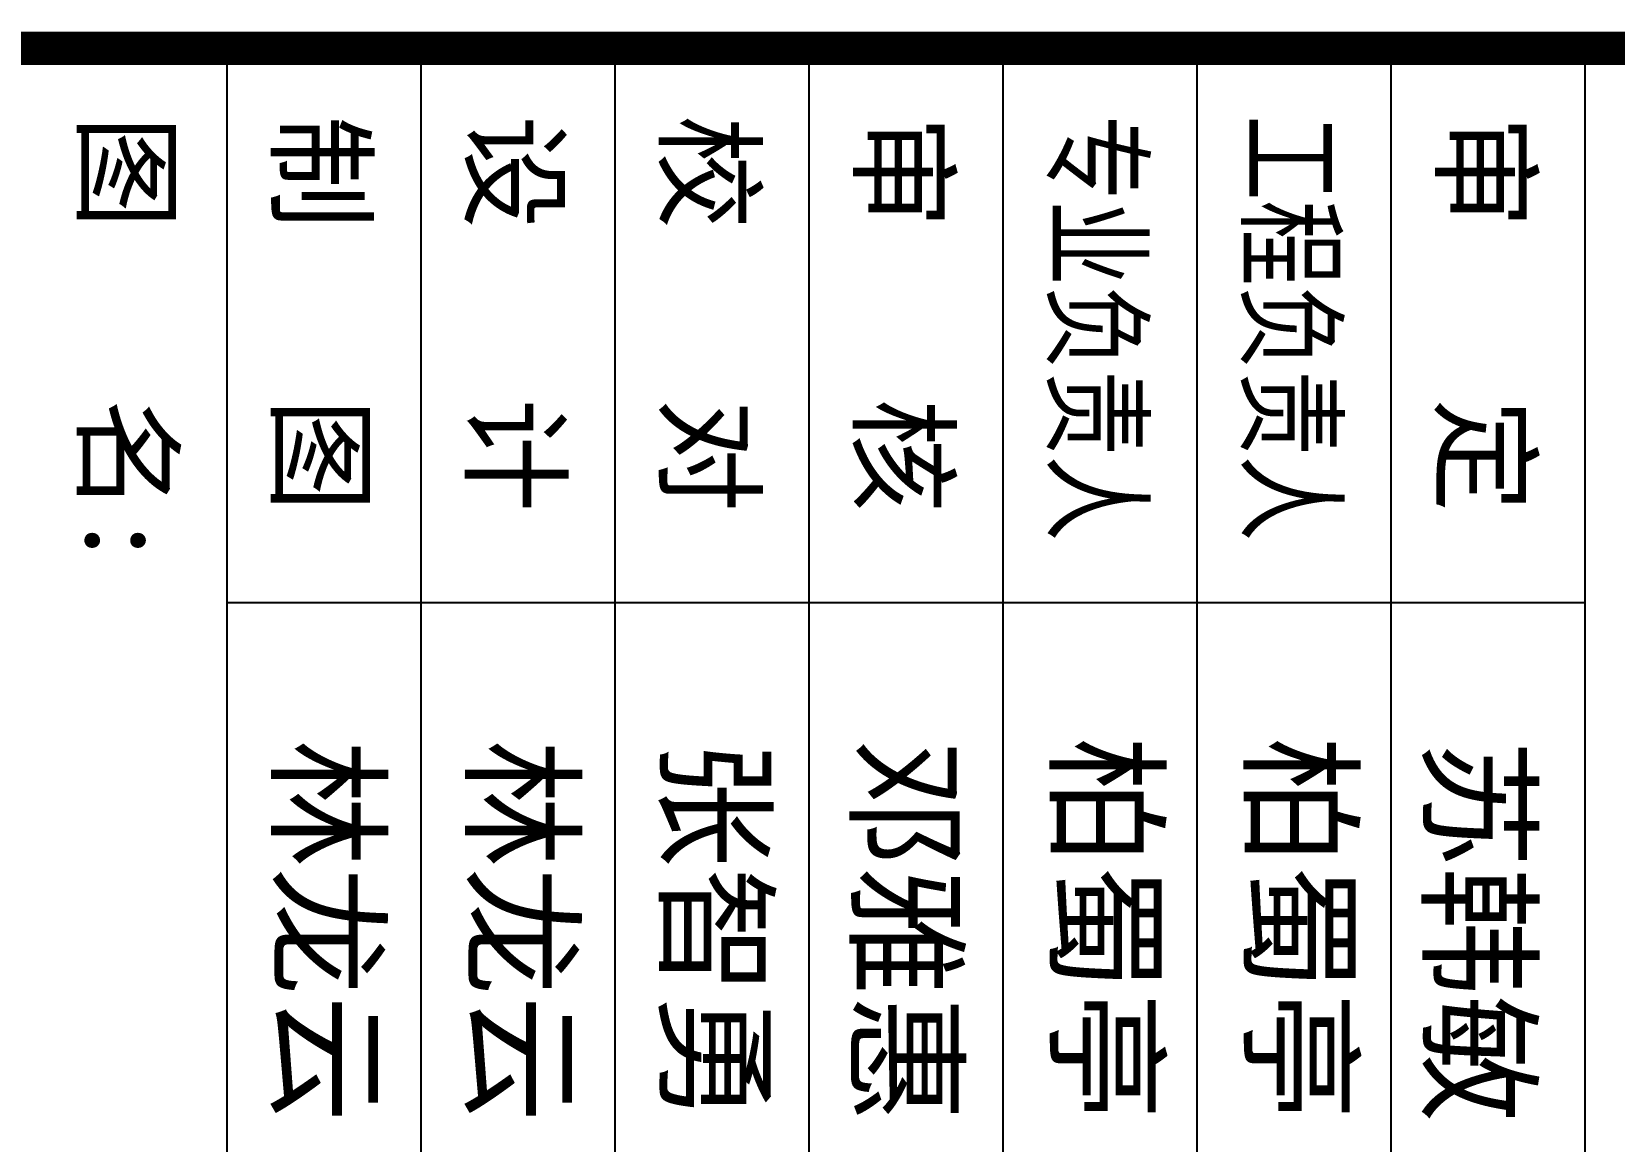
# Model space of a CAD drawing. Extents: x 0 to 2037025, y -2738621 to 0.
# Drawn here: x 961860 to 964716, y -1406284 to -1404283 of the extents above; entities that cross this region are included whole.
import ezdxf

# ---------------------------------------------------------------- set-up
doc = ezdxf.new("R2010")
doc.units = 0
doc.header["$LTSCALE"] = 10
doc.header["$MEASUREMENT"] = 0
doc.layers.add('图框', color=142, linetype='Continuous')
doc.styles.add('图框字型一', font='')
doc.styles.get('图框字型一').set_extended_font_data('SimSun')

# ---------------------------------------------------------------- blocks, each defined once
blk = doc.blocks.new('图框A0')
at = {"layer": '图框'}
for p, q in [((110900, 12000), (117900, 12000)), ((112900, 12000), (112900, 7100)), ((110900, 11300), (117900, 11300)), ((110900, 10600), (117900, 10600)), ((110900, 9900), (117900, 9900)), ((110900, 9200), (117900, 9200)), ((110900, 8500), (117900, 8500)), ((110900, 7800), (117900, 7800)), ((110900, 7100), (117900, 7100))]:
    blk.add_line(p, q, dxfattribs=at)
at = {"layer": '图框', "const_width": 120}
blk.add_lwpolyline([(110900, 83100), (110900, 1000)], dxfattribs=at)
at = {"layer": '图框', "style": '图框字型一'}
for s, p in [('审   定', (111141.6, 11490.4)), ('审   核', (111141.6, 9390.4)), ('校   对', (111141.6, 8690.4)), ('设   计', (111141.6, 7990.4)), ('制   图', (111141.6, 7290.4)), ('图   名:', (111141.6, 6590.4))]:
    blk.add_text(s, height=300, dxfattribs=at).set_placement(p)
at = {"layer": '图框', "style": '图框字型一', "width": 0.75}
for s, p in [('工程负责人', (111141.6, 10790.4)), ('专业负责人', (111141.6, 10090.4))]:
    blk.add_text(s, height=300, dxfattribs=at).set_placement(p)
blk = doc.blocks.new('A$C16A05140')
blk.add_line((-7000, 4900), (-7000, 0))
at = {"layer": '图框'}
for p, q in [((-7000, 4900), (0, 4900)), ((-7000, 4900), (0, 4900)), ((-7000, 4900), (-7000, 0)), ((-5000, 4900), (-5000, 0)), ((-5000, 4900), (-5000, 0)), ((-7000, 4200), (0, 4200)), ((-7000, 4200), (0, 4200)), ((-7000, 3500), (0, 3500)), ((-7000, 3500), (0, 3500)), ((-7000, 2800), (0, 2800)), ((-7000, 2800), (0, 2800)), ((-7000, 2100), (0, 2100)), ((-7000, 2100), (0, 2100)), ((-7000, 1400), (0, 1400)), ((-7000, 1400), (0, 1400)), ((-7000, 700), (0, 700)), ((-7000, 700), (0, 700)), ((-7000, 0), (0, 0)), ((-7000, 0), (0, 0))]:
    blk.add_line(p, q, dxfattribs=at)
at = {"layer": '图框', "style": '图框字型一'}
for s, height, p in [('审   定', 300, (-6758.4, 4390.4)), ('审   定', 300, (-6758.4, 4390.4)), ('苏韩敏', 337.55, (-4506.9, 4348.9)), ('苏韩敏', 337.55, (-4506.9, 4348.9)), ('柏蜀亭', 337.55, (-4517.4, 3704.5)), ('柏蜀亭', 337.55, (-4517.4, 3704.5)), ('柏蜀亭', 337.55, (-4517.4, 3004.5)), ('柏蜀亭', 337.55, (-4517.4, 3004.5)), ('审   核', 300, (-6758.4, 2290.4)), ('审   核', 300, (-6758.4, 2290.4)), ('邓雅惠', 337.55, (-4506.9, 2282.1)), ('邓雅惠', 337.55, (-4506.9, 2282.1)), ('张智勇', 337.55, (-4506.9, 1594.9)), ('张智勇', 337.55, (-4506.9, 1594.9)), ('校   对', 300, (-6758.4, 1590.4)), ('校   对', 300, (-6758.4, 1590.4)), ('林龙云', 337.55, (-4506.9, 894.9)), ('林龙云', 337.55, (-4506.9, 894.9)), ('设   计', 300, (-6758.4, 890.4)), ('设   计', 300, (-6758.4, 890.4)), ('林龙云', 337.55, (-4506.9, 194.9)), ('林龙云', 337.55, (-4506.9, 194.9)), ('制   图', 300, (-6758.4, 190.4)), ('制   图', 300, (-6758.4, 190.4))]:
    blk.add_text(s, height=height, dxfattribs=at).set_placement(p)
at = {"layer": '图框', "style": '图框字型一', "width": 0.75}
for s, p in [('工程负责人', (-6758.4, 3690.4)), ('工程负责人', (-6758.4, 3690.4)), ('专业负责人', (-6758.4, 2990.4)), ('专业负责人', (-6758.4, 2990.4))]:
    blk.add_text(s, height=300, dxfattribs=at).set_placement(p)

msp = doc.modelspace()

# ---------------------------------------------------------------- block references
at = {"xscale": 0.5, "yscale": 0.5, "zscale": 0.5, "rotation": 270}
for name, p in [('图框A0', (958662.7, -1348862.9)), ('A$C16A05140', (962212.7, -1407812.9))]:
    msp.add_blockref(name, p, dxfattribs=at)

doc.saveas('drawing.dxf')
